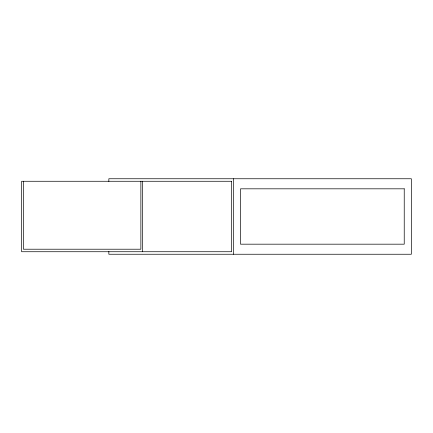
<?xml version="1.0" encoding="UTF-8"?>
<svg xmlns="http://www.w3.org/2000/svg" width="433" height="433" viewBox="0 0 433 433"><rect width="100%" height="100%" fill="white"/><g stroke="black" fill="none" stroke-linecap="round" stroke-linejoin="round"><path stroke-width="0.65" d="M233.403 178.753L233.403 254.247M142.652 181.27L142.652 251.73M140.871 181.27L140.871 249.213L23.431 249.213L23.431 181.27M108.845 181.449L108.845 178.753L411.35 178.753L411.35 254.247L108.845 254.247L108.845 251.551M231.628 181.27L21.65 181.27L21.65 251.73L231.628 251.73L231.628 181.27M404.233 188.82L240.521 188.82L240.521 244.18L404.233 244.18L404.233 188.82"/></g></svg>
